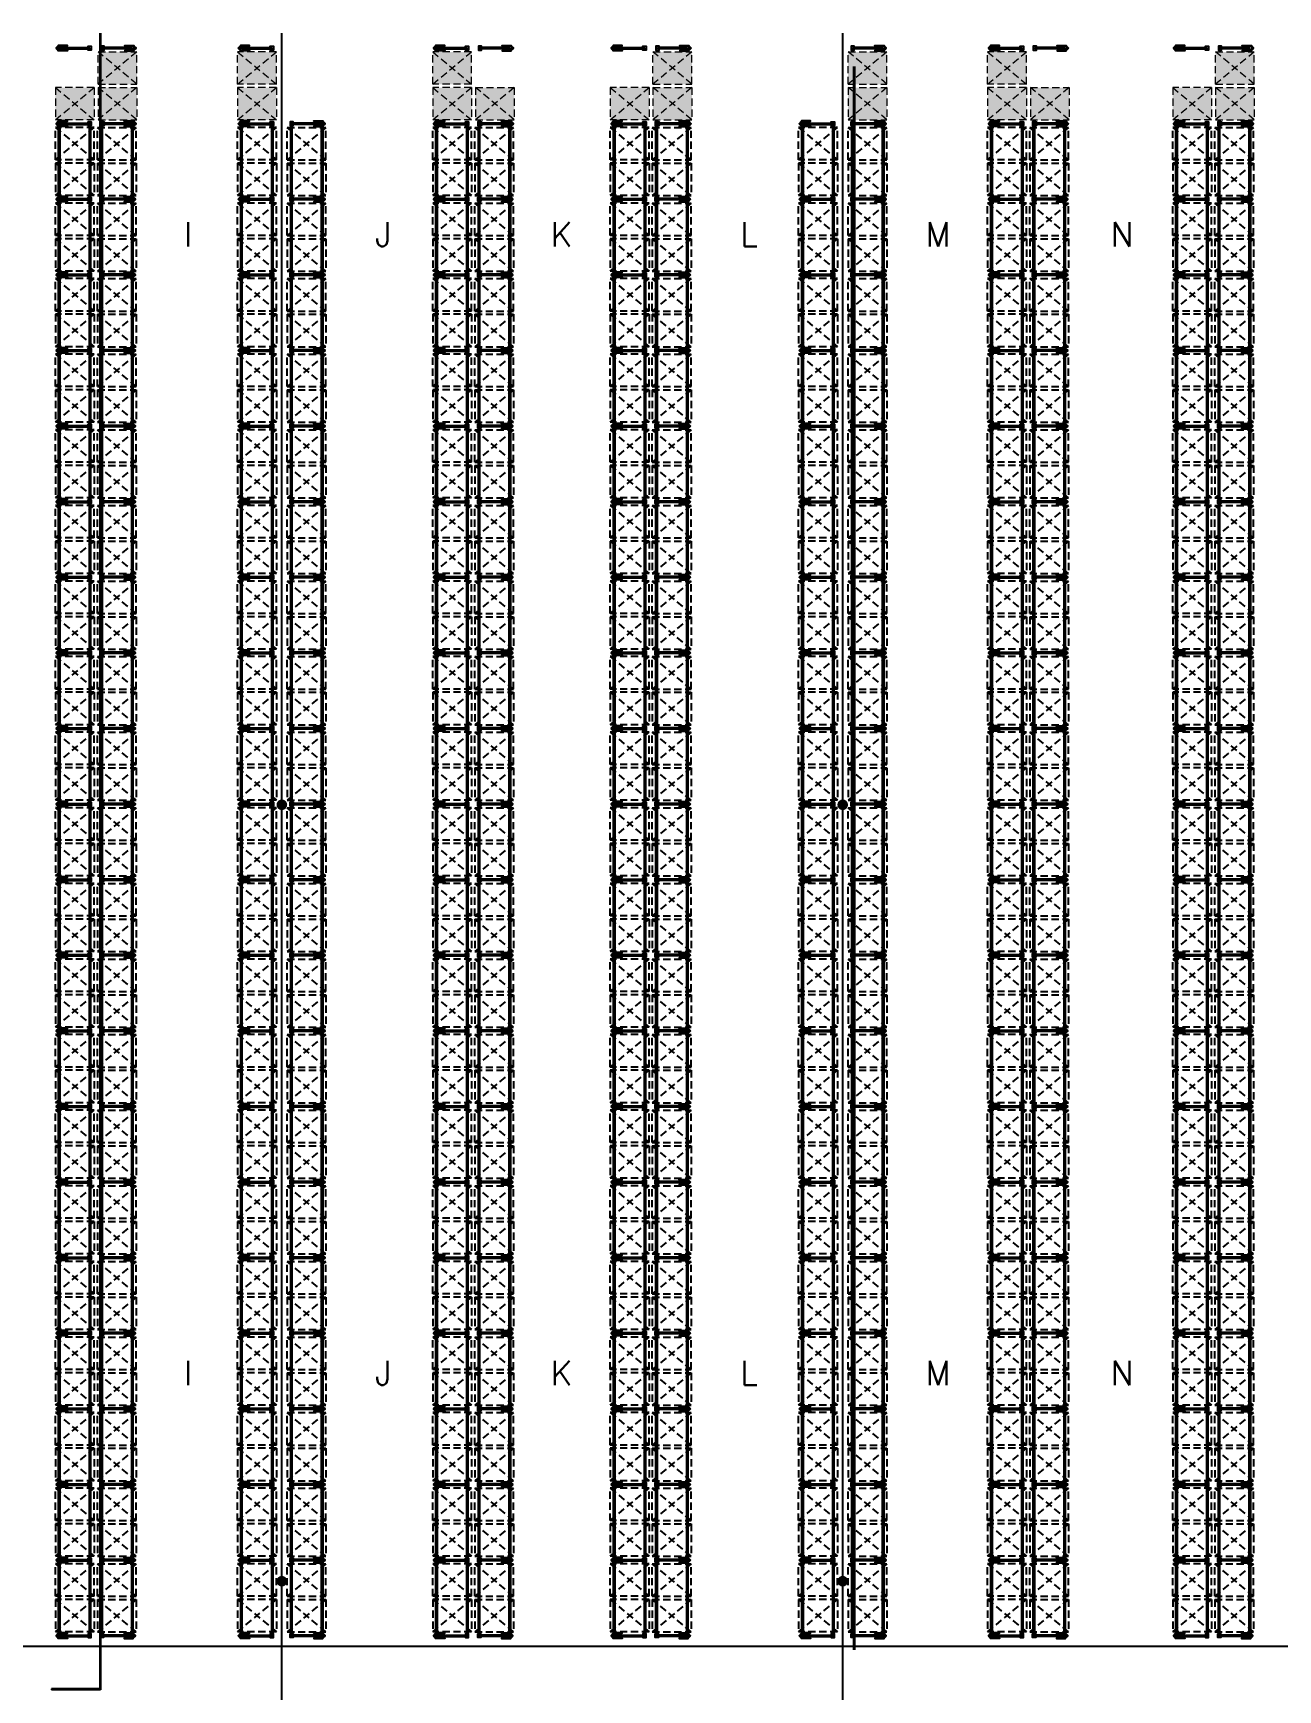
# Model space of a CAD drawing. Header units: millimetres. Extents: x 42 to 171, y 49 to 147.
# Drawn here: x 91.3 to 129.7, y 95.8 to 146.9 of the extents above; entities that cross this region are included whole.
import ezdxf

# ---------------------------------------------------------------- set-up
doc = ezdxf.new("R2010")
doc.units = ezdxf.units.MM
doc.linetypes.add('12_13_14_SB-E17-AR-A01_A02_A03-A$0$DASHED2', pattern=[0.375, 0.25, -0.125])
for name, color, linetype in [('Pasillos', 5, 'Continuous'), ('Rack Tecnorack 2300 mm Munster', 1, 'Continuous'), ('Rejas', 1, 'Continuous')]:
    doc.layers.add(name, color=color, linetype=linetype)
doc.layers.add('Racks General', color=8, linetype='Continuous', lineweight=0)
doc.styles.get("Standard").update_dxf_attribs({"font": 'txt.shx'})

# ---------------------------------------------------------------- blocks, each defined once
blk = doc.blocks.new('Rack 2300mm (1 pallet)')
at = {"ltscale": 5}
h = blk.add_hatch(color=30, dxfattribs=at)
h.dxf.hatch_style = 1
h.paths.add_polyline_path([(-358.576, 3276.33), (-359.776, 3276.33), (-359.776, 3275.33), (-358.576, 3275.33)])
at = {"color": 251, "true_color": 0x636466}
for p, q in [((-358.729, 3277.567), (-359.624, 3277.567)), ((-358.729, 3277.547), (-359.624, 3277.547)), ((-358.729, 3277.527), (-359.624, 3277.527)), ((-359.61, 3277.527), (-359.61, 3277.547)), ((-358.743, 3277.547), (-358.743, 3277.567)), ((-358.729, 3275.234), (-359.624, 3275.234)), ((-358.729, 3275.214), (-359.624, 3275.214)), ((-358.729, 3275.194), (-359.624, 3275.194)), ((-359.61, 3275.214), (-359.61, 3275.194)), ((-358.743, 3275.234), (-358.743, 3275.214))]:
    blk.add_line(p, q, dxfattribs=at)
at = {"color": 252, "true_color": 0x939598}
for points in [[(-359.585, 3277.567), (-359.585, 3277.607), (-359.685, 3277.607), (-359.685, 3277.487), (-359.585, 3277.487), (-359.585, 3277.527)], [(-358.767, 3277.567), (-358.767, 3277.607), (-358.667, 3277.607), (-358.667, 3277.487), (-358.767, 3277.487), (-358.767, 3277.527)], [(-359.585, 3275.194), (-359.585, 3275.154), (-359.685, 3275.154), (-359.685, 3275.274), (-359.585, 3275.274), (-359.585, 3275.234)], [(-358.767, 3275.194), (-358.767, 3275.154), (-358.667, 3275.154), (-358.667, 3275.274), (-358.767, 3275.274), (-358.767, 3275.234)]]:
    blk.add_lwpolyline(points, dxfattribs=at)
at = {"color": 251, "true_color": 0x636466}
for points in [[(-359.624, 3277.547), (-359.624, 3277.567)], [(-359.624, 3277.547), (-359.624, 3277.527)], [(-358.729, 3277.547), (-358.729, 3277.567)], [(-358.729, 3277.547), (-358.729, 3277.527)], [(-359.624, 3275.214), (-359.624, 3275.234)], [(-359.624, 3275.214), (-359.624, 3275.194)], [(-358.729, 3275.214), (-358.729, 3275.234)], [(-358.729, 3275.214), (-358.729, 3275.194)]]:
    blk.add_lwpolyline(points, dxfattribs=at)
at = {"color": 252, "true_color": 0x939598}
for points in [[(-359.615, 3277.591), (-359.613, 3277.587), (-359.608, 3277.587), (-359.605, 3277.591), (-359.608, 3277.595), (-359.613, 3277.595)], [(-359.605, 3277.504), (-359.608, 3277.499), (-359.613, 3277.499), (-359.615, 3277.504), (-359.613, 3277.508), (-359.608, 3277.508)], [(-358.737, 3277.591), (-358.74, 3277.587), (-358.745, 3277.587), (-358.747, 3277.591), (-358.745, 3277.595), (-358.74, 3277.595)], [(-358.747, 3277.504), (-358.745, 3277.499), (-358.74, 3277.499), (-358.737, 3277.504), (-358.74, 3277.508), (-358.745, 3277.508)], [(-359.605, 3275.258), (-359.608, 3275.262), (-359.613, 3275.262), (-359.615, 3275.258), (-359.613, 3275.254), (-359.608, 3275.254)], [(-358.747, 3275.258), (-358.745, 3275.262), (-358.74, 3275.262), (-358.737, 3275.258), (-358.74, 3275.254), (-358.745, 3275.254)]]:
    blk.add_lwpolyline(points, close=True, dxfattribs=at)
at = {"color": 20}
for points in [[(-358.702, 3277.611), (-358.886, 3277.611), (-358.947, 3277.621), (-358.947, 3277.631), (-358.667, 3277.631), (-358.667, 3277.611)], [(-358.702, 3277.484), (-358.886, 3277.484), (-358.947, 3277.474), (-358.947, 3277.464), (-358.667, 3277.464), (-358.667, 3277.484)], [(-358.702, 3275.278), (-358.886, 3275.278), (-358.947, 3275.288), (-358.947, 3275.298), (-358.667, 3275.298), (-358.667, 3275.278)], [(-358.702, 3275.151), (-358.886, 3275.151), (-358.947, 3275.141), (-358.947, 3275.131), (-358.667, 3275.131), (-358.667, 3275.151)]]:
    blk.add_lwpolyline(points, dxfattribs=at)
at = {"color": 1, "lineweight": 30, "ltscale": 5}
for points in [[(-358.702, 3277.484), (-358.667, 3277.484), (-358.604, 3277.547), (-358.667, 3277.611), (-358.702, 3277.611)], [(-358.702, 3275.151), (-358.667, 3275.151), (-358.604, 3275.214), (-358.667, 3275.278), (-358.702, 3275.278)]]:
    blk.add_lwpolyline(points, dxfattribs=at)
at = {"color": 252, "true_color": 0x939598}
for centre in [(-359.61, 3277.591), (-359.61, 3277.504), (-358.742, 3277.591), (-358.742, 3277.504), (-359.61, 3275.258), (-358.742, 3275.258)]:
    blk.add_circle(centre, 0.00634, dxfattribs=at)
at = {"layer": 'Racks General', "linetype": '12_13_14_SB-E17-AR-A01_A02_A03-A$0$DASHED2', "ltscale": 0.9}
for p, q in [((-359.776, 3276.33), (-358.576, 3276.33)), ((-359.776, 3276.33), (-359.776, 3275.33)), ((-358.576, 3275.33), (-359.776, 3276.33)), ((-358.576, 3276.33), (-359.776, 3275.33)), ((-358.576, 3276.33), (-358.576, 3275.33)), ((-359.776, 3275.33), (-358.576, 3275.33))]:
    blk.add_line(p, q, dxfattribs=at)
blk = doc.blocks.new('Rack 2300mm Tunel')
at = {"ltscale": 5}
h = blk.add_hatch(color=30, dxfattribs=at)
h.dxf.hatch_style = 1
h.paths.add_polyline_path([(-370.249, 3277.431), (-371.449, 3277.431), (-371.449, 3276.431), (-370.249, 3276.431)])
h = blk.add_hatch(color=30, dxfattribs=at)
h.dxf.hatch_style = 1
h.paths.add_polyline_path([(-370.249, 3276.33), (-371.449, 3276.33), (-371.449, 3275.33), (-370.249, 3275.33)])
at = {"color": 251, "true_color": 0x636466}
for p, q in [((-370.402, 3277.567), (-371.297, 3277.567)), ((-370.402, 3277.547), (-371.297, 3277.547)), ((-370.402, 3277.527), (-371.297, 3277.527)), ((-371.283, 3277.527), (-371.283, 3277.547)), ((-370.416, 3277.547), (-370.416, 3277.567)), ((-370.402, 3275.234), (-371.297, 3275.234)), ((-370.402, 3275.214), (-371.297, 3275.214)), ((-370.402, 3275.194), (-371.297, 3275.194)), ((-371.283, 3275.214), (-371.283, 3275.194)), ((-370.416, 3275.234), (-370.416, 3275.214))]:
    blk.add_line(p, q, dxfattribs=at)
at = {"color": 252, "true_color": 0x939598}
for points in [[(-371.258, 3277.567), (-371.258, 3277.607), (-371.358, 3277.607), (-371.358, 3277.487), (-371.258, 3277.487), (-371.258, 3277.527)], [(-370.44, 3277.567), (-370.44, 3277.607), (-370.34, 3277.607), (-370.34, 3277.487), (-370.44, 3277.487), (-370.44, 3277.527)], [(-371.258, 3275.194), (-371.258, 3275.154), (-371.358, 3275.154), (-371.358, 3275.274), (-371.258, 3275.274), (-371.258, 3275.234)], [(-370.44, 3275.194), (-370.44, 3275.154), (-370.34, 3275.154), (-370.34, 3275.274), (-370.44, 3275.274), (-370.44, 3275.234)]]:
    blk.add_lwpolyline(points, dxfattribs=at)
at = {"color": 251, "true_color": 0x636466}
for points in [[(-371.297, 3277.547), (-371.297, 3277.567)], [(-371.297, 3277.547), (-371.297, 3277.527)], [(-370.402, 3277.547), (-370.402, 3277.567)], [(-370.402, 3277.547), (-370.402, 3277.527)], [(-371.297, 3275.214), (-371.297, 3275.234)], [(-371.297, 3275.214), (-371.297, 3275.194)], [(-370.402, 3275.214), (-370.402, 3275.234)], [(-370.402, 3275.214), (-370.402, 3275.194)]]:
    blk.add_lwpolyline(points, dxfattribs=at)
at = {"color": 252, "true_color": 0x939598}
for points in [[(-371.288, 3277.591), (-371.286, 3277.587), (-371.281, 3277.587), (-371.278, 3277.591), (-371.281, 3277.595), (-371.286, 3277.595)], [(-371.278, 3277.504), (-371.281, 3277.499), (-371.286, 3277.499), (-371.288, 3277.504), (-371.286, 3277.508), (-371.281, 3277.508)], [(-370.41, 3277.591), (-370.413, 3277.587), (-370.418, 3277.587), (-370.42, 3277.591), (-370.418, 3277.595), (-370.413, 3277.595)], [(-370.42, 3277.504), (-370.418, 3277.499), (-370.413, 3277.499), (-370.41, 3277.504), (-370.413, 3277.508), (-370.418, 3277.508)], [(-371.278, 3275.258), (-371.281, 3275.262), (-371.286, 3275.262), (-371.288, 3275.258), (-371.286, 3275.254), (-371.281, 3275.254)], [(-371.288, 3275.171), (-371.286, 3275.175), (-371.281, 3275.175), (-371.278, 3275.171), (-371.281, 3275.166), (-371.286, 3275.166)], [(-370.42, 3275.258), (-370.418, 3275.262), (-370.413, 3275.262), (-370.41, 3275.258), (-370.413, 3275.254), (-370.418, 3275.254)], [(-370.41, 3275.171), (-370.413, 3275.175), (-370.418, 3275.175), (-370.42, 3275.171), (-370.418, 3275.166), (-370.413, 3275.166)]]:
    blk.add_lwpolyline(points, close=True, dxfattribs=at)
at = {"color": 20}
for points in [[(-370.375, 3277.611), (-370.559, 3277.611), (-370.62, 3277.621), (-370.62, 3277.631), (-370.34, 3277.631), (-370.34, 3277.611)], [(-370.375, 3277.484), (-370.559, 3277.484), (-370.62, 3277.474), (-370.62, 3277.464), (-370.34, 3277.464), (-370.34, 3277.484)], [(-370.375, 3275.278), (-370.559, 3275.278), (-370.62, 3275.288), (-370.62, 3275.298), (-370.34, 3275.298), (-370.34, 3275.278)], [(-370.375, 3275.151), (-370.559, 3275.151), (-370.62, 3275.141), (-370.62, 3275.131), (-370.34, 3275.131), (-370.34, 3275.151)]]:
    blk.add_lwpolyline(points, dxfattribs=at)
at = {"color": 1, "lineweight": 30, "ltscale": 5}
for points in [[(-370.375, 3277.611), (-370.34, 3277.611), (-370.277, 3277.547), (-370.34, 3277.484), (-370.375, 3277.484)], [(-370.375, 3275.278), (-370.34, 3275.278), (-370.277, 3275.214), (-370.34, 3275.151), (-370.375, 3275.151)]]:
    blk.add_lwpolyline(points, dxfattribs=at)
at = {"ltscale": 5}
blk.add_lwpolyline([(-370.4, 3275.209), (-370.4, 3275.22)], dxfattribs=at)
at = {"color": 252, "true_color": 0x939598}
for centre in [(-371.283, 3277.591), (-371.283, 3277.504), (-370.415, 3277.591), (-370.415, 3277.504), (-371.283, 3275.258), (-371.283, 3275.171), (-370.415, 3275.258), (-370.415, 3275.171)]:
    blk.add_circle(centre, 0.00634, dxfattribs=at)
at = {"layer": 'Racks General', "linetype": '12_13_14_SB-E17-AR-A01_A02_A03-A$0$DASHED2', "ltscale": 0.9}
for p, q in [((-371.449, 3276.431), (-371.449, 3277.431)), ((-370.249, 3277.431), (-371.449, 3276.431)), ((-370.249, 3276.431), (-371.449, 3277.431)), ((-371.449, 3277.431), (-370.249, 3277.431)), ((-370.249, 3276.431), (-370.249, 3277.431)), ((-371.449, 3276.431), (-370.249, 3276.431)), ((-371.449, 3276.33), (-370.249, 3276.33)), ((-371.449, 3276.33), (-371.449, 3275.33)), ((-370.249, 3275.33), (-371.449, 3276.33)), ((-370.249, 3276.33), (-371.449, 3275.33)), ((-370.249, 3276.33), (-370.249, 3275.33)), ((-371.449, 3275.33), (-370.249, 3275.33))]:
    blk.add_line(p, q, dxfattribs=at)
blk = doc.blocks.new('Rack 2300mm')
at = {"color": 252}
for p, q in [((3089.894409, 1794.685928), (3089.894409, 1795.581501)), ((3089.914409, 1794.685928), (3089.914409, 1795.581501)), ((3089.934409, 1795.567108), (3089.914409, 1795.567108)), ((3089.934409, 1794.685928), (3089.934409, 1795.581501)), ((3092.199909, 1795.632714), (3089.961909, 1795.632714)), ((3092.194909, 1795.587714), (3089.966909, 1795.587714)), ((3092.227409, 1794.685928), (3092.227409, 1795.581501)), ((3092.247409, 1794.685928), (3092.247409, 1795.581501)), ((3092.247409, 1795.567108), (3092.267409, 1795.567108)), ((3092.267409, 1794.685928), (3092.267409, 1795.581501)), ((3089.914409, 1794.700321), (3089.894409, 1794.700321)), ((3092.199909, 1794.634714), (3089.961909, 1794.634714)), ((3092.194909, 1794.679714), (3089.966909, 1794.679714)), ((3092.227409, 1794.700321), (3092.247409, 1794.700321))]:
    blk.add_line(p, q, dxfattribs=at)
at = {"color": 253, "linetype": '12_13_14_SB-E17-AR-A01_A02_A03-A$0$DASHED2', "ltscale": 0.9}
for p, q in [((3091.030463, 1795.733714), (3090.030463, 1795.733714)), ((3090.030463, 1794.533714), (3091.030463, 1795.733714)), ((3091.030463, 1794.533714), (3090.030463, 1795.733714)), ((3090.030463, 1795.733714), (3090.030463, 1794.533714)), ((3091.030463, 1795.733714), (3091.030463, 1794.533714)), ((3091.131355, 1795.733714), (3091.131355, 1794.533714)), ((3091.131355, 1795.733714), (3092.131355, 1795.733714)), ((3092.131355, 1794.533714), (3091.131355, 1795.733714)), ((3091.131355, 1794.533714), (3092.131355, 1795.733714)), ((3092.131355, 1795.733714), (3092.131355, 1794.533714)), ((3091.030463, 1794.533714), (3090.030463, 1794.533714)), ((3091.131355, 1794.533714), (3092.131355, 1794.533714))]:
    blk.add_line(p, q, dxfattribs=at)
at = {"color": 252}
for points in [[(3089.894409, 1795.542714), (3089.854409, 1795.542714), (3089.854409, 1795.642714), (3089.974409, 1795.642714), (3089.974409, 1795.542714), (3089.934409, 1795.542714)], [(3089.914409, 1795.581501), (3089.894409, 1795.581501)], [(3089.914409, 1795.581501), (3089.934409, 1795.581501)], [(3092.267409, 1795.542714), (3092.307409, 1795.542714), (3092.307409, 1795.642714), (3092.187409, 1795.642714), (3092.187409, 1795.542714), (3092.227409, 1795.542714)], [(3092.247409, 1795.581501), (3092.227409, 1795.581501)], [(3092.247409, 1795.581501), (3092.267409, 1795.581501)], [(3089.894409, 1794.724714), (3089.854409, 1794.724714), (3089.854409, 1794.624714), (3089.974409, 1794.624714), (3089.974409, 1794.724714), (3089.934409, 1794.724714)], [(3089.914409, 1794.685928), (3089.894409, 1794.685928)], [(3089.914409, 1794.685928), (3089.934409, 1794.685928)], [(3092.267409, 1794.724714), (3092.307409, 1794.724714), (3092.307409, 1794.624714), (3092.187409, 1794.624714), (3092.187409, 1794.724714), (3092.227409, 1794.724714)], [(3092.247409, 1794.685928), (3092.227409, 1794.685928)], [(3092.247409, 1794.685928), (3092.267409, 1794.685928)]]:
    blk.add_lwpolyline(points, dxfattribs=at)
for points in [[(3089.870749, 1795.572714), (3089.875079, 1795.570214), (3089.875079, 1795.565214), (3089.870749, 1795.562714), (3089.866419, 1795.565214), (3089.866419, 1795.570214)], [(3089.958069, 1795.562714), (3089.9624, 1795.565214), (3089.9624, 1795.570214), (3089.958069, 1795.572714), (3089.953739, 1795.570214), (3089.953739, 1795.565214)], [(3092.203749, 1795.562714), (3092.199419, 1795.565214), (3092.199419, 1795.570214), (3092.203749, 1795.572714), (3092.208079, 1795.570214), (3092.208079, 1795.565214)], [(3092.291069, 1795.572714), (3092.286739, 1795.570214), (3092.286739, 1795.565214), (3092.291069, 1795.562714), (3092.2954, 1795.565214), (3092.2954, 1795.570214)], [(3089.870749, 1794.694714), (3089.875079, 1794.697214), (3089.875079, 1794.702214), (3089.870749, 1794.704714), (3089.866419, 1794.702214), (3089.866419, 1794.697214)], [(3089.958069, 1794.704714), (3089.9624, 1794.702214), (3089.9624, 1794.697214), (3089.958069, 1794.694714), (3089.953739, 1794.697214), (3089.953739, 1794.702214)], [(3092.203749, 1794.704714), (3092.199419, 1794.702214), (3092.199419, 1794.697214), (3092.203749, 1794.694714), (3092.208079, 1794.697214), (3092.208079, 1794.702214)], [(3092.291069, 1794.694714), (3092.286739, 1794.697214), (3092.286739, 1794.702214), (3092.291069, 1794.704714), (3092.2954, 1794.702214), (3092.2954, 1794.697214)]]:
    blk.add_lwpolyline(points, close=True, dxfattribs=at)
at = {"color": 252, "lineweight": 30}
for points in [[(3089.935696, 1795.551501), (3089.935696, 1795.57943, -0.198912), (3089.93716, 1795.582966), (3089.955445, 1795.60125, 0.198912), (3089.956909, 1795.604785), (3089.956909, 1795.627714, 0.414214), (3089.951909, 1795.632714), (3089.876909, 1795.632714, 0.414214), (3089.871909, 1795.627714), (3089.871909, 1795.604785, 0.198912), (3089.873374, 1795.60125), (3089.891658, 1795.582966, -0.198912), (3089.893122, 1795.57943), (3089.893122, 1795.551501)], [(3092.226122, 1795.551501), (3092.226122, 1795.57943, 0.198912), (3092.224658, 1795.582966), (3092.206374, 1795.60125, -0.198912), (3092.204909, 1795.604785), (3092.204909, 1795.627714, -0.414214), (3092.209909, 1795.632714), (3092.284909, 1795.632714, -0.414214), (3092.289909, 1795.627714), (3092.289909, 1795.604785, -0.198912), (3092.288445, 1795.60125), (3092.27016, 1795.582966, 0.198912), (3092.268696, 1795.57943), (3092.268696, 1795.551501)], [(3089.935696, 1794.715928), (3089.935696, 1794.687999, 0.198912), (3089.93716, 1794.684463), (3089.955445, 1794.666179, -0.198912), (3089.956909, 1794.662643), (3089.956909, 1794.639714, -0.414214), (3089.951909, 1794.634714), (3089.876909, 1794.634714, -0.414214), (3089.871909, 1794.639714), (3089.871909, 1794.662643, -0.198912), (3089.873374, 1794.666179), (3089.891658, 1794.684463, 0.198912), (3089.893122, 1794.687999), (3089.893122, 1794.715928)], [(3092.226122, 1794.715928), (3092.226122, 1794.687999, -0.198912), (3092.224658, 1794.684463), (3092.206374, 1794.666179, 0.198912), (3092.204909, 1794.662643), (3092.204909, 1794.639714, 0.414214), (3092.209909, 1794.634714), (3092.284909, 1794.634714, 0.414214), (3092.289909, 1794.639714), (3092.289909, 1794.662643, 0.198912), (3092.288445, 1794.666179), (3092.27016, 1794.684463, -0.198912), (3092.268696, 1794.687999), (3092.268696, 1794.715928)]]:
    blk.add_lwpolyline(points, format="xyb", dxfattribs=at)
at = {"color": 252}
for points in [[(3089.951909, 1795.632714), (3089.961909, 1795.632714, -0.414214), (3089.966909, 1795.627714), (3089.966909, 1795.582714)], [(3092.209909, 1795.632714), (3092.199909, 1795.632714, 0.414214), (3092.194909, 1795.627714), (3092.194909, 1795.582714)], [(3089.951909, 1794.634714), (3089.961909, 1794.634714, 0.414214), (3089.966909, 1794.639714), (3089.966909, 1794.684714)], [(3092.209909, 1794.634714), (3092.199909, 1794.634714, -0.414214), (3092.194909, 1794.639714), (3092.194909, 1794.684714)]]:
    blk.add_lwpolyline(points, format="xyb", dxfattribs=at)
at = {"color": 252, "ltscale": 5}
blk.add_lwpolyline([(3092.252823, 1794.684714), (3092.241995, 1794.684714)], dxfattribs=at)
at = {"color": 252}
for centre in [(3089.870749, 1795.567714), (3089.958069, 1795.567714), (3092.203749, 1795.567714), (3092.291069, 1795.567714), (3089.870749, 1794.699714), (3089.958069, 1794.699714), (3092.203749, 1794.699714), (3092.291069, 1794.699714)]:
    blk.add_circle(centre, 0.00634, dxfattribs=at)
at = {"layer": 'Defpoints', "color": 252}
for points in [[(3089.85077, 1794.659714), (3089.85077, 1794.843873), (3089.84077, 1794.904714), (3089.83077, 1794.904714), (3089.83077, 1794.624714), (3089.85077, 1794.624714)], [(3089.978049, 1794.659714), (3089.978049, 1794.843873), (3089.988049, 1794.904714), (3089.998049, 1794.904714), (3089.998049, 1794.624714), (3089.978049, 1794.624714)], [(3092.18377, 1794.659714), (3092.18377, 1794.843873), (3092.17377, 1794.904714), (3092.16377, 1794.904714), (3092.16377, 1794.624714), (3092.18377, 1794.624714)], [(3092.311049, 1794.659714), (3092.311049, 1794.843873), (3092.321049, 1794.904714), (3092.331049, 1794.904714), (3092.331049, 1794.624714), (3092.311049, 1794.624714)]]:
    blk.add_lwpolyline(points, dxfattribs=at)
at = {"layer": 'Defpoints', "color": 252, "lineweight": 30, "ltscale": 5}
for points in [[(3089.85077, 1794.659714), (3089.85077, 1794.624714), (3089.914409, 1794.561075), (3089.978049, 1794.624714), (3089.978049, 1794.659714)], [(3092.18377, 1794.659714), (3092.18377, 1794.624714), (3092.247409, 1794.561075), (3092.311049, 1794.624714), (3092.311049, 1794.659714)]]:
    blk.add_lwpolyline(points, dxfattribs=at)

msp = doc.modelspace()

# ---------------------------------------------------------------- hatches: boundary and pattern name
at = {"ltscale": 5}
h = msp.add_hatch(color=251, dxfattribs=at)
h.dxf.hatch_style = 1
edge = h.paths.add_edge_path()
edge.add_arc((98.930335, 123.13327), 0.165, 0, 360)
h = msp.add_hatch(color=251, dxfattribs=at)
h.dxf.hatch_style = 1
edge = h.paths.add_edge_path()
edge.add_arc((116.244335, 123.13327), 0.165, 0, 360)
h = msp.add_hatch(color=251, dxfattribs=at)
h.dxf.hatch_style = 1
edge = h.paths.add_edge_path()
edge.add_arc((98.930335, 99.17327), 0.165, 0, 360)
h = msp.add_hatch(color=251, dxfattribs=at)
h.dxf.hatch_style = 1
edge = h.paths.add_edge_path()
edge.add_arc((116.244335, 99.17327), 0.165, 0, 360)

# ---------------------------------------------------------------- linework, layer by layer
for p, q in [((98.927335, 76.18827), (98.927335, 146.94627)), ((116.247335, 76.18827), (116.247335, 146.94627))]:
    msp.add_line(p, q, dxfattribs=at)
at = {"color": 252}
msp.add_line((159.600452, 97.155933), (49.116405, 97.155933), dxfattribs=at)
at = {"layer": 'Rejas', "linetype": 'ByBlock'}
for p, q in [((93.306871, 146.94627), (93.306871, 95.819886)), ((93.336871, 146.94627), (93.336871, 95.819886)), ((116.574413, 145.914719), (116.574413, 97.0562)), ((116.604413, 145.914719), (116.604413, 97.0562)), ((93.336871, 95.849886), (91.821797, 95.849886)), ((91.821797, 95.849886), (91.821797, 95.819886)), ((93.336871, 95.819886), (91.821797, 95.819886)), ((93.336871, 95.849886), (93.336871, 95.819886))]:
    msp.add_line(p, q, dxfattribs=at)

# ---------------------------------------------------------------- block references
at = {"xscale": -1}
for name, p in [('Rack 2300mm (1 pallet)', (-266.638002, -3131.062629)), ('Rack 2300mm Tunel', (-272.685699, -3131.062629)), ('Rack 2300mm Tunel', (-266.662002, -3131.062629)), ('Rack 2300mm (1 pallet)', (-249.507002, -3131.062629)), ('Rack 2300mm Tunel', (-249.531002, -3131.062629)), ('Rack 2300mm (1 pallet)', (-232.145002, -3131.062629))]:
    msp.add_blockref(name, p, dxfattribs=at)
for name, p in [('Rack 2300mm Tunel', (464.705672, -3131.062629)), ('Rack 2300mm (1 pallet)', (464.681672, -3131.062629)), ('Rack 2300mm Tunel', (481.836672, -3131.062629)), ('Rack 2300mm Tunel', (487.860368, -3131.062629)), ('Rack 2300mm (1 pallet)', (481.812672, -3131.062629)), ('Rack 2300mm Tunel', (499.198672, -3131.062629))]:
    msp.add_blockref(name, p)
at = {"layer": 'Rack Tecnorack 2300 mm Munster'}
for p, rotation in [((-1702.59538, 3234.066179), 270), ((1888.970049, -2948.095639), 90), ((-1696.970076, 3234.066179), 270), ((1894.825352, -2948.095639), 90), ((-1690.94638, 3234.066179), 270), ((1900.619049, -2948.095639), 90), ((-1685.46438, 3234.066179), 270), ((1906.101049, -2948.095639), 90), ((-1679.650683, 3234.066179), 270), ((1912.144746, -2948.095639), 90), ((-1673.81538, 3234.066179), 270), ((1917.750049, -2948.095639), 90), ((-1668.10238, 3234.066179), 270), ((1923.463049, -2948.095639), 90), ((-1702.59538, 3231.733179), 270), ((1888.970049, -2950.428639), 90), ((-1696.970076, 3231.733179), 270), ((1894.825352, -2950.428639), 90), ((-1690.94638, 3231.733179), 270), ((1900.619049, -2950.428639), 90), ((-1685.46438, 3231.733179), 270), ((1906.101049, -2950.428639), 90), ((-1679.650683, 3231.733179), 270), ((1912.144746, -2950.428639), 90), ((-1673.81538, 3231.733179), 270), ((1917.750049, -2950.428639), 90), ((-1668.10238, 3231.733179), 270), ((1923.463049, -2950.428639), 90), ((-1702.59538, 3229.400179), 270), ((1888.970049, -2952.761639), 90), ((-1696.970076, 3229.400179), 270), ((1894.825352, -2952.761639), 90), ((-1690.94638, 3229.400179), 270), ((1900.619049, -2952.761639), 90), ((-1685.46438, 3229.400179), 270), ((1906.101049, -2952.761639), 90), ((-1679.650683, 3229.400179), 270), ((1912.144746, -2952.761639), 90), ((-1673.81538, 3229.400179), 270), ((1917.750049, -2952.761639), 90), ((-1668.10238, 3229.400179), 270), ((1923.463049, -2952.761639), 90), ((-1702.59538, 3227.067179), 270), ((1888.970049, -2955.094639), 90), ((-1696.970076, 3227.067179), 270), ((1894.825352, -2955.094639), 90), ((-1690.94638, 3227.067179), 270), ((1900.619049, -2955.094639), 90), ((-1685.46438, 3227.067179), 270), ((1906.101049, -2955.094639), 90), ((-1679.650683, 3227.067179), 270), ((1912.144746, -2955.094639), 90), ((-1673.81538, 3227.067179), 270), ((1917.750049, -2955.094639), 90), ((-1668.10238, 3227.067179), 270), ((1923.463049, -2955.094639), 90), ((-1702.59538, 3224.734179), 270), ((1888.970049, -2957.427639), 90), ((-1696.970076, 3224.734179), 270), ((1894.825352, -2957.427639), 90), ((-1690.94638, 3224.734179), 270), ((1900.619049, -2957.427639), 90), ((-1685.46438, 3224.734179), 270), ((1906.101049, -2957.427639), 90), ((-1679.650683, 3224.734179), 270), ((1912.144746, -2957.427639), 90), ((-1673.81538, 3224.734179), 270), ((1917.750049, -2957.427639), 90), ((-1668.10238, 3224.734179), 270), ((1923.463049, -2957.427639), 90), ((-1702.59538, 3222.401179), 270), ((1888.970049, -2959.760639), 90), ((-1696.970076, 3222.401179), 270), ((1894.825352, -2959.760639), 90), ((-1690.94638, 3222.401179), 270), ((1900.619049, -2959.760639), 90), ((-1685.46438, 3222.401179), 270), ((1906.101049, -2959.760639), 90), ((-1679.650683, 3222.401179), 270), ((1912.144746, -2959.760639), 90), ((-1673.81538, 3222.401179), 270), ((1917.750049, -2959.760639), 90), ((-1668.10238, 3222.401179), 270), ((1923.463049, -2959.760639), 90), ((-1702.59538, 3220.068179), 270), ((1888.970049, -2962.093639), 90), ((-1696.970076, 3220.068179), 270), ((1894.825352, -2962.093639), 90), ((-1690.94638, 3220.068179), 270), ((1900.619049, -2962.093639), 90), ((-1685.46438, 3220.068179), 270), ((1906.101049, -2962.093639), 90), ((-1679.650683, 3220.068179), 270), ((1912.144746, -2962.093639), 90), ((-1673.81538, 3220.068179), 270), ((1917.750049, -2962.093639), 90), ((-1668.10238, 3220.068179), 270), ((1923.463049, -2962.093639), 90), ((-1702.59538, 3217.735179), 270), ((1888.970049, -2964.426639), 90), ((-1696.970076, 3217.735179), 270), ((1894.825352, -2964.426639), 90), ((-1690.94638, 3217.735179), 270), ((1900.619049, -2964.426639), 90), ((-1685.46438, 3217.735179), 270), ((1906.101049, -2964.426639), 90), ((-1679.650683, 3217.735179), 270), ((1912.144746, -2964.426639), 90), ((-1673.81538, 3217.735179), 270), ((1917.750049, -2964.426639), 90), ((-1668.10238, 3217.735179), 270), ((1923.463049, -2964.426639), 90), ((-1702.59538, 3215.402179), 270), ((1888.970049, -2966.759639), 90), ((-1696.970076, 3215.402179), 270), ((1894.825352, -2966.759639), 90), ((-1690.94638, 3215.402179), 270), ((1900.619049, -2966.759639), 90), ((-1685.46438, 3215.402179), 270), ((1906.101049, -2966.759639), 90), ((-1679.650683, 3215.402179), 270), ((1912.144746, -2966.759639), 90), ((-1673.81538, 3215.402179), 270), ((1917.750049, -2966.759639), 90), ((-1668.10238, 3215.402179), 270), ((1923.463049, -2966.759639), 90), ((-1702.59538, 3213.069179), 270), ((1888.970049, -2969.092639), 90), ((-1696.970076, 3213.069179), 270), ((1894.825352, -2969.092639), 90), ((-1690.94638, 3213.069179), 270), ((1900.619049, -2969.092639), 90), ((-1685.46438, 3213.069179), 270), ((1906.101049, -2969.092639), 90), ((-1679.650683, 3213.069179), 270), ((1912.144746, -2969.092639), 90), ((-1673.81538, 3213.069179), 270), ((1917.750049, -2969.092639), 90), ((-1668.10238, 3213.069179), 270), ((1923.463049, -2969.092639), 90), ((-1702.59538, 3210.736179), 270), ((1888.970049, -2971.425639), 90), ((-1696.970076, 3210.736179), 270), ((1894.825352, -2971.425639), 90), ((-1690.94638, 3210.736179), 270), ((1900.619049, -2971.425639), 90), ((-1685.46438, 3210.736179), 270), ((1906.101049, -2971.425639), 90), ((-1679.650683, 3210.736179), 270), ((1912.144746, -2971.425639), 90), ((-1673.81538, 3210.736179), 270), ((1917.750049, -2971.425639), 90), ((-1668.10238, 3210.736179), 270), ((1923.463049, -2971.425639), 90), ((-1702.59538, 3208.403179), 270), ((1888.970049, -2973.758639), 90), ((-1696.970076, 3208.403179), 270), ((1894.825352, -2973.758639), 90), ((-1690.94638, 3208.403179), 270), ((1900.619049, -2973.758639), 90), ((-1685.46438, 3208.403179), 270), ((1906.101049, -2973.758639), 90), ((-1679.650683, 3208.403179), 270), ((1912.144746, -2973.758639), 90), ((-1673.81538, 3208.403179), 270), ((1917.750049, -2973.758639), 90), ((-1668.10238, 3208.403179), 270), ((1923.463049, -2973.758639), 90), ((-1702.59538, 3206.070179), 270), ((1888.970049, -2976.091639), 90), ((-1696.970076, 3206.070179), 270), ((1894.825352, -2976.091639), 90), ((-1690.94638, 3206.070179), 270), ((1900.619049, -2976.091639), 90), ((-1685.46438, 3206.070179), 270), ((1906.101049, -2976.091639), 90), ((-1679.650683, 3206.070179), 270), ((1912.144746, -2976.091639), 90), ((-1673.81538, 3206.070179), 270), ((1917.750049, -2976.091639), 90), ((-1668.10238, 3206.070179), 270), ((1923.463049, -2976.091639), 90), ((-1702.59538, 3203.737179), 270), ((1888.970049, -2978.424639), 90), ((-1696.970076, 3203.737179), 270), ((1894.825352, -2978.424639), 90), ((-1690.94638, 3203.737179), 270), ((1900.619049, -2978.424639), 90), ((-1685.46438, 3203.737179), 270), ((1906.101049, -2978.424639), 90), ((-1679.650683, 3203.737179), 270), ((1912.144746, -2978.424639), 90), ((-1673.81538, 3203.737179), 270), ((1917.750049, -2978.424639), 90), ((-1668.10238, 3203.737179), 270), ((1923.463049, -2978.424639), 90), ((-1702.59538, 3201.404179), 270), ((1888.970049, -2980.757639), 90), ((-1696.970076, 3201.404179), 270), ((1894.825352, -2980.757639), 90), ((-1690.94638, 3201.404179), 270), ((1900.619049, -2980.757639), 90), ((-1685.46438, 3201.404179), 270), ((1906.101049, -2980.757639), 90), ((-1679.650683, 3201.404179), 270), ((1912.144746, -2980.757639), 90), ((-1673.81538, 3201.404179), 270), ((1917.750049, -2980.757639), 90), ((-1668.10238, 3201.404179), 270), ((1923.463049, -2980.757639), 90), ((-1702.59538, 3199.071179), 270), ((1888.970049, -2983.090639), 90), ((-1696.970076, 3199.071179), 270), ((1894.825352, -2983.090639), 90), ((-1690.94638, 3199.071179), 270), ((1900.619049, -2983.090639), 90), ((-1685.46438, 3199.071179), 270), ((1906.101049, -2983.090639), 90), ((-1679.650683, 3199.071179), 270), ((1912.144746, -2983.090639), 90), ((-1673.81538, 3199.071179), 270), ((1917.750049, -2983.090639), 90), ((-1668.10238, 3199.071179), 270), ((1923.463049, -2983.090639), 90), ((-1702.59538, 3196.738179), 270), ((1888.970049, -2985.423639), 90), ((-1696.970076, 3196.738179), 270), ((1894.825352, -2985.423639), 90), ((-1690.94638, 3196.738179), 270), ((1900.619049, -2985.423639), 90), ((-1685.46438, 3196.738179), 270), ((1906.101049, -2985.423639), 90), ((-1679.650683, 3196.738179), 270), ((1912.144746, -2985.423639), 90), ((-1673.81538, 3196.738179), 270), ((1917.750049, -2985.423639), 90), ((-1668.10238, 3196.738179), 270), ((1923.463049, -2985.423639), 90), ((-1702.59538, 3194.405179), 270), ((1888.970049, -2987.756639), 90), ((-1696.970076, 3194.405179), 270), ((1894.825352, -2987.756639), 90), ((-1690.94638, 3194.405179), 270), ((1900.619049, -2987.756639), 90), ((-1685.46438, 3194.405179), 270), ((1906.101049, -2987.756639), 90), ((-1679.650683, 3194.405179), 270), ((1912.144746, -2987.756639), 90), ((-1673.81538, 3194.405179), 270), ((1917.750049, -2987.756639), 90), ((-1668.10238, 3194.405179), 270), ((1923.463049, -2987.756639), 90), ((-1702.59538, 3192.072179), 270), ((1888.970049, -2990.089639), 90), ((-1696.970076, 3192.072179), 270), ((1894.825352, -2990.089639), 90), ((-1690.94638, 3192.072179), 270), ((1900.619049, -2990.089639), 90), ((-1685.46438, 3192.072179), 270), ((1906.101049, -2990.089639), 90), ((-1679.650683, 3192.072179), 270), ((1912.144746, -2990.089639), 90), ((-1673.81538, 3192.072179), 270), ((1917.750049, -2990.089639), 90), ((-1668.10238, 3192.072179), 270), ((1923.463049, -2990.089639), 90), ((-1702.59538, 3189.739179), 270), ((1888.970049, -2992.422639), 90), ((-1696.970076, 3189.739179), 270), ((1894.825352, -2992.422639), 90), ((-1690.94638, 3189.739179), 270), ((1900.619049, -2992.422639), 90), ((-1685.46438, 3189.739179), 270), ((1906.101049, -2992.422639), 90), ((-1679.650683, 3189.739179), 270), ((1912.144746, -2992.422639), 90), ((-1673.81538, 3189.739179), 270), ((1917.750049, -2992.422639), 90), ((-1668.10238, 3189.739179), 270), ((1923.463049, -2992.422639), 90)]:
    msp.add_blockref('Rack 2300mm', p, dxfattribs=dict(at, rotation=rotation))

# ---------------------------------------------------------------- texts
at = {"layer": 'Pasillos', "linetype": 'ByBlock', "char_height": 0.75, "width": 1.997488, "attachment_point": 1}
for s, insert in [('\\pi0.95589;I', (94.956292, 141.113254)), ('\\pi0.83072;J', (100.979989, 141.113254)), ('\\pi0.76473;K', (106.461989, 141.113254)), ('\\pi0.8071;L', (112.275685, 141.113254)), ('\\pi0.69753;M', (118.110989, 141.113254)), ('\\pi0.77618;N', (123.743989, 141.113254)), ('\\pi0.95589;I', (94.956292, 105.975776)), ('\\pi0.83072;J', (100.979989, 105.975776)), ('\\pi0.76473;K', (106.461989, 105.975776)), ('\\pi0.8071;L', (112.275685, 105.975776)), ('\\pi0.69753;M', (118.110989, 105.975776)), ('\\pi0.77618;N', (123.743989, 105.975776))]:
    msp.add_mtext(s, dxfattribs=dict(at, insert=insert))

doc.saveas('drawing.dxf')
